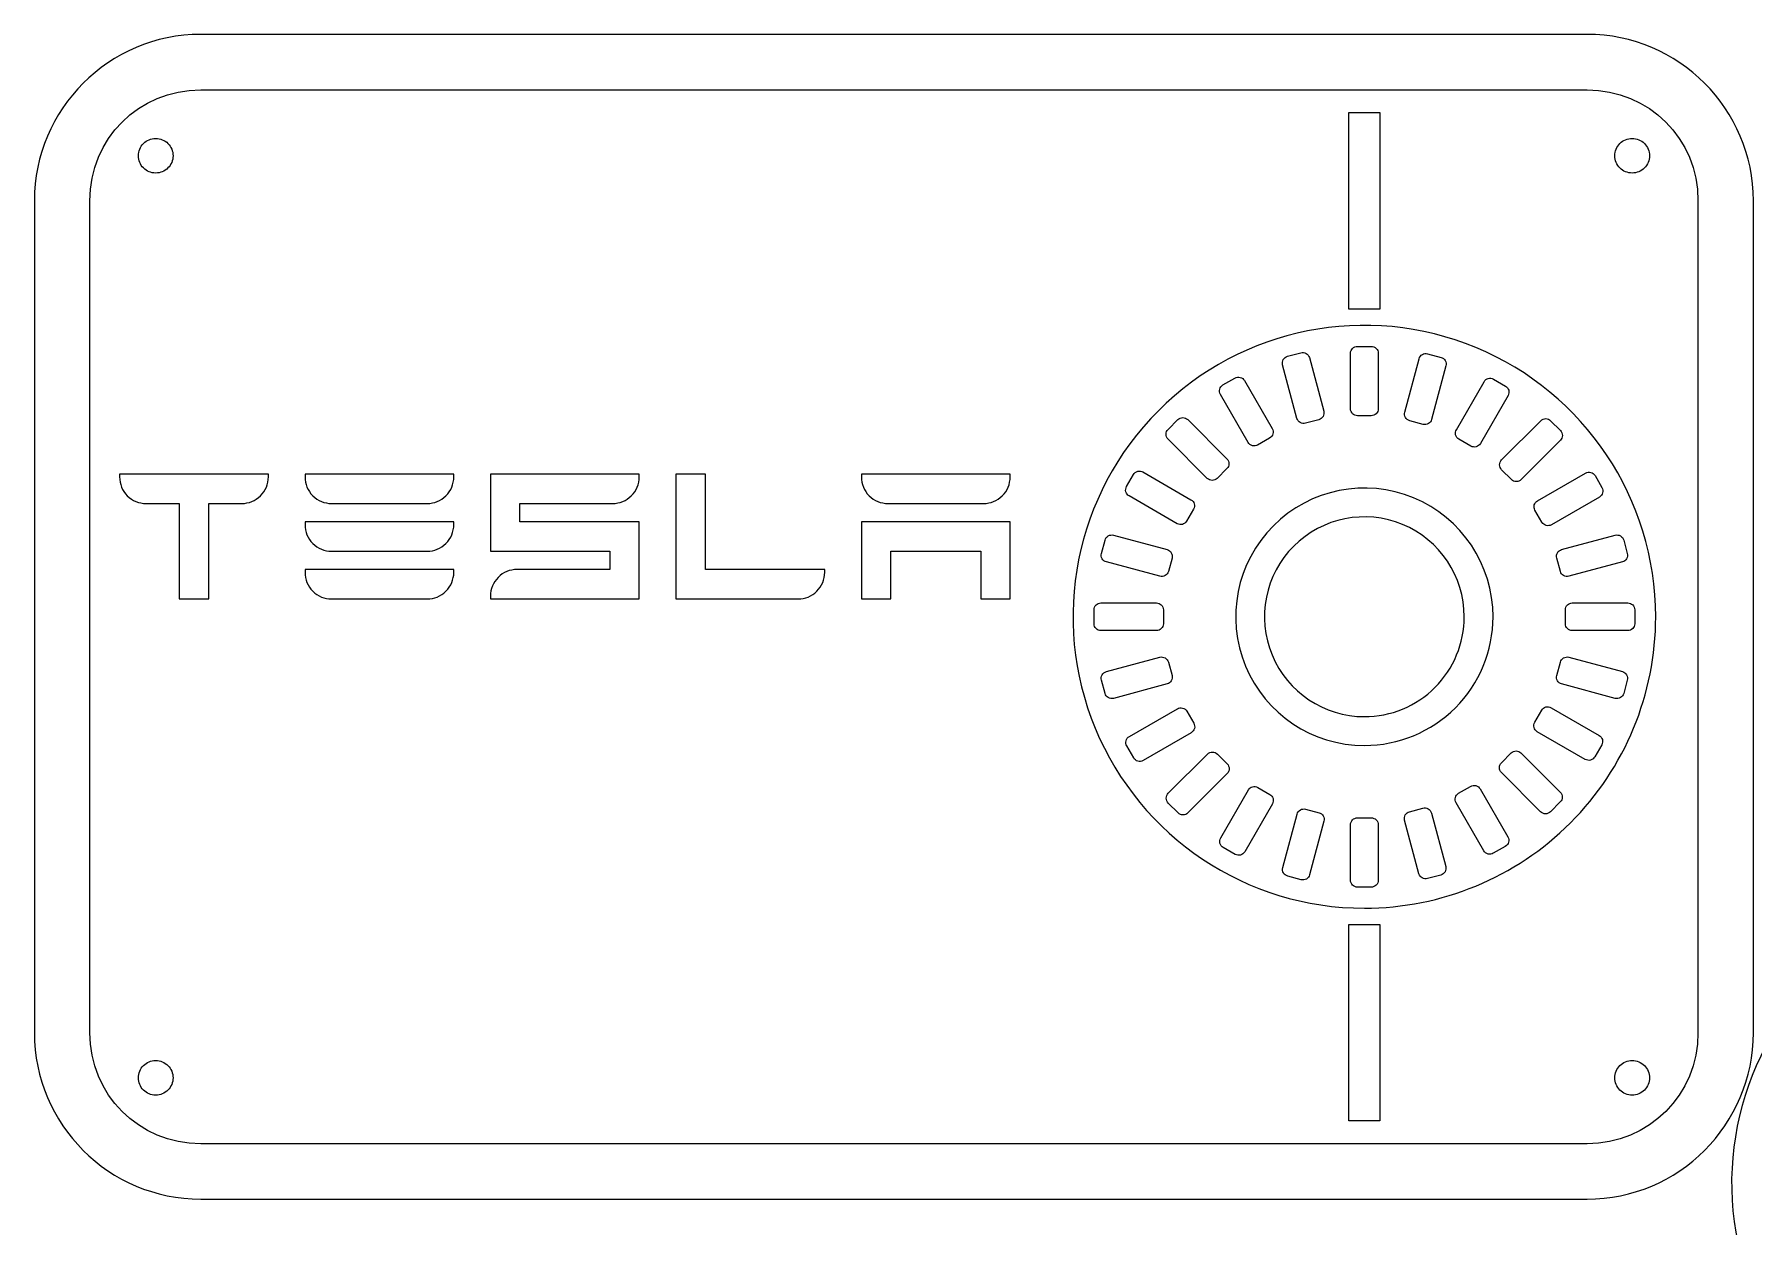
# Model space of a CAD drawing. Extents: x -459 to 930, y -131 to 300.
# Drawn here: x -458.9 to -210.8, y 121 to 293 of the extents above; entities that cross this region are included whole.
import ezdxf

# ---------------------------------------------------------------- set-up
doc = ezdxf.new("R2010")
doc.units = 0
doc.layers.add('Ebene_1', color=7, linetype='CONTINUOUS')

msp = doc.modelspace()

# ---------------------------------------------------------------- linework, layer by layer
at = {"layer": 'Ebene_1', "color": 7}
for points in [[(-234.874, 293), (-434.874, 293)], [(-434.874, 285), (-234.874, 285)], [(-458.874, 269), (-458.874, 149)], [(-450.874, 149), (-450.874, 269)], [(-218.874, 269), (-218.874, 149)], [(-210.874, 149), (-210.874, 269)], [(-278.092539, 246.568159), (-276.160688, 247.085797)], [(-274.935942, 246.378689), (-272.865391, 238.651283)], [(-268.999593, 239.000002), (-268.999593, 247)], [(-267.999593, 248.000001), (-265.999594, 248.000001)], [(-264.999593, 247), (-264.999593, 239.000002)], [(-261.166868, 238.495391), (-259.096317, 246.222797)], [(-257.871571, 246.929905), (-255.93972, 246.412267)], [(-287.398743, 242.430951), (-285.666694, 243.430951)], [(-276.729095, 237.616007), (-278.799646, 245.343413)], [(-255.232613, 245.187521), (-257.303164, 237.460115)], [(-248.365643, 243.275038), (-246.633594, 242.275038)], [(-283.764769, 234.136727), (-287.764768, 241.064925)], [(-284.300668, 243.064925), (-280.300669, 236.136727)], [(-253.731668, 235.980814), (-249.731669, 242.909012)], [(-246.267569, 240.909012), (-250.267568, 233.980814)], [(-295.316929, 236.025869), (-293.902716, 237.440083)], [(-292.488501, 237.440083), (-286.831646, 231.783227)], [(-273.572498, 237.426537), (-275.504349, 236.908899)], [(-265.999594, 238.000001), (-267.999593, 238.000001)], [(-258.52791, 236.753007), (-260.459761, 237.270645)], [(-247.200795, 231.627381), (-241.54394, 237.284237)], [(-240.129725, 237.284237), (-238.715512, 235.870023)], [(-289.660074, 228.954799), (-295.316929, 234.611655)], [(-280.666694, 234.770701), (-282.398743, 233.770701)], [(-251.633594, 233.614788), (-253.365643, 234.614788)], [(-238.715512, 234.455809), (-244.372367, 228.798953)], [(-446.583087, 229.587673), (-446.583087, 229.185919)], [(-425.120561, 229.185919), (-425.120561, 229.587673), (-446.583087, 229.587673)], [(-419.828778, 229.587673), (-419.828778, 229.185919)], [(-398.366251, 229.185844), (-398.366251, 229.587598), (-419.828778, 229.587673)], [(-393.072901, 229.587673), (-393.072901, 218.454693), (-375.857116, 218.454693), (-375.857116, 215.815044), (-389.227995, 215.815044)], [(-371.610455, 229.185919), (-371.610455, 229.587673), (-393.072901, 229.587673)], [(-366.3186, 229.587673), (-366.3186, 211.568379), (-365.916846, 211.568379), (-348.70106, 211.568379)], [(-344.856146, 215.41329), (-344.856146, 215.815044), (-362.071932, 215.815044), (-362.071932, 229.587673), (-366.3186, 229.587673)], [(-339.562724, 229.587673), (-339.562724, 229.185919)], [(-318.100149, 229.185844), (-318.100149, 229.587598), (-339.562724, 229.587673)], [(-301.307743, 227.789952), (-300.307744, 229.522)], [(-298.941718, 229.888026), (-292.013519, 225.888026)], [(-286.831646, 230.369013), (-288.245859, 228.954799)], [(-245.786582, 228.798953), (-247.200795, 230.213167)], [(-242.018668, 225.732076), (-235.090469, 229.732076)], [(-233.724443, 229.36605), (-232.724444, 227.634002)], [(-445.473555, 226.458387), (-445.471948, 226.45678), (-445.470341, 226.455173)], [(-418.719246, 226.458387), (-418.717638, 226.45678), (-418.716031, 226.455173)], [(-338.454758, 226.458387), (-338.451544, 226.45678), (-338.449937, 226.455173)], [(-294.013519, 222.423926), (-300.941718, 226.423926)], [(-233.090469, 226.267976), (-240.018668, 222.267976)], [(-442.7381, 225.340933), (-437.975114, 225.340933), (-437.975114, 211.568379), (-437.57336, 211.568379), (-433.728454, 211.568379), (-433.728454, 225.341008), (-428.965467, 225.341008)], [(-415.983791, 225.340933), (-402.211166, 225.340933)], [(-393.072901, 211.970133), (-393.072901, 211.568379), (-392.671147, 211.568379), (-371.610455, 211.568379), (-371.610455, 222.701359), (-388.826241, 222.701359), (-388.826241, 225.341008), (-375.455362, 225.341008)], [(-335.717697, 225.340933), (-321.945063, 225.340933)], [(-291.647494, 224.522), (-292.647493, 222.789952)], [(-241.384694, 222.634002), (-242.384693, 224.36605)], [(-419.828778, 222.701359), (-419.828778, 222.299605)], [(-398.366251, 222.299573), (-398.366251, 222.701327), (-419.828778, 222.701359)], [(-303.186762, 220.767168), (-295.459355, 218.696616)], [(-238.539188, 218.696402), (-230.811781, 220.766954)], [(-418.719246, 219.572072), (-418.717638, 219.570465), (-418.716031, 219.567332)], [(-415.983791, 218.454661), (-402.211166, 218.454661)], [(-304.929145, 218.12821), (-304.411508, 220.06006)], [(-229.587035, 220.059846), (-229.069398, 218.127996)], [(-419.828778, 215.815044), (-419.828778, 215.41329)], [(-398.366251, 215.413257), (-398.366251, 215.815011), (-419.828778, 215.815044)], [(-296.494631, 214.832912), (-304.222038, 216.903464)], [(-294.752248, 217.47187), (-295.269885, 215.54002)], [(-238.728658, 215.539806), (-239.246295, 217.471656)], [(-229.776505, 216.90325), (-237.503912, 214.832698)], [(-418.719246, 212.685757), (-418.717638, 212.68415), (-418.716031, 212.681017)], [(-415.983791, 211.568346), (-402.211166, 211.568346)], [(-304.999593, 211.000001), (-296.999594, 211.000001)], [(-236.999593, 211.000001), (-228.999594, 211.000001)], [(-305.999593, 208.000002), (-305.999593, 210)], [(-295.999593, 210), (-295.999593, 208.000002)], [(-237.999593, 208.000002), (-237.999593, 210)], [(-227.999593, 210), (-227.999593, 208.000002)], [(-296.999594, 207.000001), (-304.999593, 207.000001)], [(-228.999594, 207.000001), (-236.999593, 207.000001)], [(-304.222156, 201.09671), (-296.494749, 203.167262)], [(-295.270003, 202.460154), (-294.752366, 200.528304)], [(-239.246177, 200.528518), (-238.72854, 202.460368)], [(-237.503794, 203.167476), (-229.776387, 201.096924)], [(-304.411626, 197.940114), (-304.929263, 199.871964)], [(-295.459473, 199.303558), (-303.18688, 197.233006)], [(-230.811663, 197.23322), (-238.53907, 199.303772)], [(-229.06928, 199.872178), (-229.586917, 197.940328)], [(-300.908368, 191.732076), (-293.980169, 195.732076)], [(-292.614143, 195.36605), (-291.614144, 193.634002)], [(-242.418043, 193.789952), (-241.418044, 195.522)], [(-240.052018, 195.888026), (-233.123819, 191.888026)], [(-291.980169, 192.267976), (-298.908368, 188.267976)], [(-235.123819, 188.423926), (-242.052018, 192.423926)], [(-300.274394, 188.634002), (-301.274393, 190.36605)], [(-295.284071, 183.544105), (-289.627216, 189.200961)], [(-288.213001, 189.200961), (-286.798788, 187.786747)], [(-247.233653, 187.942593), (-245.81944, 189.356807)], [(-244.405225, 189.356807), (-238.74837, 183.699951)], [(-232.757794, 190.522), (-233.757793, 188.789952)], [(-286.798788, 186.372533), (-292.455643, 180.715677)], [(-241.576798, 180.871523), (-247.233653, 186.528379)], [(-287.731668, 177.091114), (-283.731669, 184.019312)], [(-282.365643, 184.385338), (-280.633594, 183.385338)], [(-253.398743, 183.541251), (-251.666694, 184.541251)], [(-250.300668, 184.175225), (-246.300669, 177.247027)], [(-293.869858, 180.715677), (-295.284071, 182.129891)], [(-280.267569, 182.019312), (-284.267568, 175.091114)], [(-275.471263, 181.246937), (-273.539412, 180.729299)], [(-260.492847, 180.885191), (-258.560996, 181.402829)], [(-249.764769, 175.247027), (-253.764768, 182.175225)], [(-238.74837, 182.285737), (-240.162583, 180.871523)], [(-278.76656, 172.812423), (-276.696009, 180.539829)], [(-272.832305, 179.504553), (-274.902856, 171.777147)], [(-268.999593, 171.000002), (-268.999593, 179)], [(-267.999593, 180.000001), (-265.999594, 180.000001)], [(-264.999593, 179), (-264.999593, 171.000002)], [(-259.129403, 171.933039), (-261.199954, 179.660445)], [(-257.33625, 180.695721), (-255.265699, 172.968315)], [(-285.633594, 174.725088), (-287.365643, 175.725088)], [(-246.666694, 175.881001), (-248.398743, 174.881001)], [(-276.127602, 171.070039), (-278.059453, 171.587677)], [(-255.972806, 171.743569), (-257.904657, 171.225931)], [(-265.999594, 170.000001), (-267.999593, 170.000001)], [(-234.874, 133), (-434.874, 133)], [(-434.874, 125), (-234.874, 125)]]:
    msp.add_lwpolyline(points, dxfattribs=at)
for points in [[(-264.780343, 281.722557), (-264.780343, 253.38517), (-269.218858, 253.38517), (-269.218858, 281.722557)], [(-218.874, 269)], [(-278.092539, 246.568159)], [(-267.999593, 248.000001)], [(-257.871571, 246.929905)], [(-248.365643, 243.275038)], [(-287.398743, 242.430951)], [(-295.316929, 236.025869)], [(-240.129725, 237.284237)], [(-233.724443, 229.36605)], [(-301.307743, 227.789952)], [(-339.562724, 222.701359), (-339.562724, 211.568379), (-339.16097, 211.568379), (-335.316063, 211.568379), (-335.316063, 218.454693), (-322.346938, 218.454693), (-322.346938, 211.568379), (-318.10027, 211.568379), (-318.10027, 222.701359)], [(-229.587035, 220.059846)], [(-294.752248, 217.47187)], [(-295.999593, 210)], [(-252.591815, 209.000008)], [(-248.433672, 209)], [(-227.999593, 210)], [(-224.966463, 209)], [(-295.270003, 202.460154)], [(-229.06928, 199.872178)], [(-292.614143, 195.36605)], [(-242.418043, 193.789952)], [(-288.213001, 189.200961)], [(-247.233653, 187.942593)], [(-282.365643, 184.385338)], [(-275.471263, 181.246937)], [(-253.398743, 183.541251)], [(-267.999593, 180.000001)], [(-260.492847, 180.885191)], [(-264.780343, 164.61487), (-264.780343, 136.27748), (-269.218858, 136.27748), (-269.218858, 164.61487)]]:
    msp.add_lwpolyline(points, close=True, dxfattribs=at)
for points in [[(-434.874, 293), (-448.10081, 293), (-458.874, 282.22681), (-458.874, 269)], [(-210.874, 269), (-210.874, 282.22681), (-221.647189, 293), (-234.874, 293)], [(-450.874, 269), (-450.874, 277.93319), (-443.8072, 285), (-434.874, 285)], [(-234.874, 285), (-225.940811, 285), (-218.874, 277.93319), (-218.874, 269)], [(-443.141767, 277.267771), (-442.672926, 277.736612), (-442.037041, 278.000004), (-441.374, 278.000004)], [(-441.374, 278.000004), (-440.710959, 278.000004), (-440.075074, 277.736612), (-439.606233, 277.267771)], [(-230.141767, 277.267771), (-229.672926, 277.736612), (-229.037041, 278.000004), (-228.374, 278.000004)], [(-228.374, 278.000004), (-227.710959, 278.000004), (-227.075074, 277.736612), (-226.606233, 277.267771)], [(-443.874, 275.500004), (-443.874, 276.163045), (-443.610608, 276.79893), (-443.141767, 277.267771)], [(-443.141767, 273.732237), (-443.610608, 274.201078), (-443.874, 274.836963), (-443.874, 275.500004)], [(-439.606233, 277.267771), (-439.137392, 276.79893), (-438.874, 276.163045), (-438.874, 275.500004)], [(-438.874, 275.500004), (-438.874, 274.836963), (-439.137392, 274.201078), (-439.606233, 273.732237)], [(-230.874, 275.500004), (-230.874, 276.163045), (-230.610608, 276.79893), (-230.141767, 277.267771)], [(-230.141767, 273.732237), (-230.610608, 274.201078), (-230.874, 274.836963), (-230.874, 275.500004)], [(-226.606233, 277.267771), (-226.137392, 276.79893), (-225.874, 276.163045), (-225.874, 275.500004)], [(-225.874, 275.500004), (-225.874, 274.836963), (-226.137392, 274.201078), (-226.606233, 273.732237)], [(-441.374, 273.000004), (-442.037041, 273.000004), (-442.672926, 273.263396), (-443.141767, 273.732237)], [(-439.606233, 273.732237), (-440.075074, 273.263396), (-440.710959, 273.000004), (-441.374, 273.000004)], [(-228.374, 273.000004), (-229.037041, 273.000004), (-229.672926, 273.263396), (-230.141767, 273.732237)], [(-226.606233, 273.732237), (-227.075074, 273.263396), (-227.710959, 273.000004), (-228.374, 273.000004)], [(-250.914211, 247.833549), (-266.620916, 254.339479), (-284.700115, 250.743303), (-296.721506, 238.721912)], [(-278.799646, 245.343413), (-278.868289, 245.599593), (-278.832354, 245.872549), (-278.699746, 246.102233)], [(-278.699746, 246.102233), (-278.567137, 246.331917), (-278.348718, 246.499516), (-278.092539, 246.568159)], [(-276.160688, 247.085797), (-275.904508, 247.15444), (-275.631553, 247.118505), (-275.401868, 246.985896)], [(-275.401868, 246.985896), (-275.172184, 246.853288), (-275.004585, 246.634869), (-274.935942, 246.378689)], [(-268.999593, 247), (-268.999593, 247.265217), (-268.894236, 247.519571), (-268.7067, 247.707108)], [(-268.7067, 247.707108), (-268.519164, 247.894644), (-268.264809, 248.000001), (-267.999593, 248.000001)], [(-265.999594, 248.000001), (-265.734377, 248.000001), (-265.480023, 247.894644), (-265.292487, 247.707108)], [(-265.292487, 247.707108), (-265.10495, 247.519571), (-264.999593, 247.265217), (-264.999593, 247)], [(-259.096317, 246.222797), (-259.027673, 246.478977), (-258.860075, 246.697396), (-258.63039, 246.830004)], [(-258.63039, 246.830004), (-258.400706, 246.962613), (-258.12775, 246.998548), (-257.871571, 246.929905)], [(-255.93972, 246.412267), (-255.68354, 246.343624), (-255.465121, 246.176025), (-255.332513, 245.946341)], [(-255.332513, 245.946341), (-255.199905, 245.716657), (-255.163969, 245.443701), (-255.232613, 245.187521)], [(-224.966463, 209), (-224.966463, 226.000815), (-235.207507, 241.327619), (-250.914211, 247.833549)], [(-285.666694, 243.430951), (-285.43701, 243.563559), (-285.164054, 243.599494), (-284.907875, 243.530851)], [(-284.907875, 243.530851), (-284.651695, 243.462208), (-284.433276, 243.29461), (-284.300668, 243.064925)], [(-249.731669, 242.909012), (-249.59906, 243.138697), (-249.380642, 243.306295), (-249.124462, 243.374938)], [(-249.124462, 243.374938), (-248.868283, 243.443581), (-248.595327, 243.407646), (-248.365643, 243.275038)], [(-287.764768, 241.064925), (-287.897376, 241.29461), (-287.933312, 241.567565), (-287.864669, 241.823745)], [(-287.864669, 241.823745), (-287.796026, 242.079924), (-287.628427, 242.298343), (-287.398743, 242.430951)], [(-246.633594, 242.275038), (-246.40391, 242.14243), (-246.236311, 241.924011), (-246.167668, 241.667832)], [(-246.167668, 241.667832), (-246.099025, 241.411652), (-246.13496, 241.138697), (-246.267569, 240.909012)], [(-296.721506, 238.721912), (-308.742897, 226.700521), (-312.339073, 208.621322), (-305.833143, 192.914617)], [(-272.865391, 238.651283), (-272.796747, 238.395103), (-272.832683, 238.122147), (-272.965291, 237.892463)], [(-268.7067, 238.292894), (-268.894236, 238.480431), (-268.999593, 238.734785), (-268.999593, 239.000002)], [(-267.999593, 238.000001), (-268.264809, 238.000001), (-268.519164, 238.105358), (-268.7067, 238.292894)], [(-265.292487, 238.292894), (-265.480023, 238.105358), (-265.734377, 238.000001), (-265.999594, 238.000001)], [(-264.999593, 239.000002), (-264.999593, 238.734785), (-265.10495, 238.480431), (-265.292487, 238.292894)], [(-261.066968, 237.736571), (-261.199576, 237.966255), (-261.235511, 238.239211), (-261.166868, 238.495391)], [(-295.609822, 235.318762), (-295.609822, 235.583979), (-295.504466, 235.838333), (-295.316929, 236.025869)], [(-293.902716, 237.440083), (-293.715179, 237.627619), (-293.460825, 237.732976), (-293.195608, 237.732976)], [(-293.195608, 237.732976), (-292.930392, 237.732976), (-292.676038, 237.627619), (-292.488501, 237.440083)], [(-280.300669, 236.136727), (-280.16806, 235.907042), (-280.132125, 235.634087), (-280.200768, 235.377907)], [(-276.263168, 237.0088), (-276.492853, 237.141408), (-276.660451, 237.359827), (-276.729095, 237.616007)], [(-275.504349, 236.908899), (-275.760528, 236.840256), (-276.033484, 236.876191), (-276.263168, 237.0088)], [(-272.965291, 237.892463), (-273.097899, 237.662779), (-273.316318, 237.49518), (-273.572498, 237.426537)], [(-260.459761, 237.270645), (-260.71594, 237.339288), (-260.934359, 237.506887), (-261.066968, 237.736571)], [(-257.76909, 236.852908), (-257.998775, 236.720299), (-258.27173, 236.684364), (-258.52791, 236.753007)], [(-257.303164, 237.460115), (-257.371807, 237.203935), (-257.539406, 236.985516), (-257.76909, 236.852908)], [(-253.831569, 235.221994), (-253.900212, 235.478174), (-253.864276, 235.751129), (-253.731668, 235.980814)], [(-241.54394, 237.284237), (-241.356403, 237.471773), (-241.102049, 237.57713), (-240.836832, 237.57713)], [(-240.836832, 237.57713), (-240.571616, 237.57713), (-240.317262, 237.471773), (-240.129725, 237.284237)], [(-238.715512, 235.870023), (-238.527975, 235.682487), (-238.422618, 235.428133), (-238.422618, 235.162916)], [(-295.316929, 234.611655), (-295.504466, 234.799191), (-295.609822, 235.053545), (-295.609822, 235.318762)], [(-283.157562, 233.670801), (-283.413742, 233.739444), (-283.63216, 233.907042), (-283.764769, 234.136727)], [(-282.398743, 233.770701), (-282.628427, 233.638093), (-282.901383, 233.602158), (-283.157562, 233.670801)], [(-280.200768, 235.377907), (-280.269411, 235.121728), (-280.43701, 234.903309), (-280.666694, 234.770701)], [(-253.365643, 234.614788), (-253.595327, 234.747396), (-253.762926, 234.965815), (-253.831569, 235.221994)], [(-250.874775, 233.514888), (-251.130954, 233.446245), (-251.40391, 233.48218), (-251.633594, 233.614788)], [(-250.267568, 233.980814), (-250.400176, 233.751129), (-250.618595, 233.583531), (-250.874775, 233.514888)], [(-238.422618, 235.162916), (-238.422618, 234.897699), (-238.527975, 234.643345), (-238.715512, 234.455809)], [(-286.831646, 231.783227), (-286.644109, 231.595691), (-286.538752, 231.341337), (-286.538752, 231.07612)], [(-286.538752, 231.07612), (-286.538752, 230.810903), (-286.644109, 230.556549), (-286.831646, 230.369013)], [(-247.493688, 230.920274), (-247.493688, 231.185491), (-247.388332, 231.439845), (-247.200795, 231.627381)], [(-247.200795, 230.213167), (-247.388332, 230.400703), (-247.493688, 230.655057), (-247.493688, 230.920274)], [(-446.583087, 229.185919), (-446.583087, 228.141962), (-446.202216, 227.206741), (-445.473555, 226.458387)], [(-426.264611, 226.45054), (-425.513155, 227.182223), (-425.120561, 228.12328), (-425.120561, 229.185919)], [(-419.828778, 229.185919), (-419.828778, 228.141962), (-419.447907, 227.206741), (-418.719246, 226.458387)], [(-399.508743, 226.450464), (-398.757278, 227.182147), (-398.366251, 228.123205), (-398.366251, 229.185844)], [(-372.754506, 226.45054), (-372.003049, 227.182224), (-371.610455, 228.123281), (-371.610455, 229.185919)], [(-339.562724, 229.185919), (-339.562724, 228.141962), (-339.18342, 227.206741), (-338.454758, 226.458387)], [(-319.244208, 226.450464), (-318.492751, 227.182148), (-318.100149, 228.123205), (-318.100149, 229.185844)], [(-300.307744, 229.522), (-300.175135, 229.751685), (-299.956717, 229.919283), (-299.700537, 229.987926)], [(-299.700537, 229.987926), (-299.444358, 230.056569), (-299.171402, 230.020634), (-298.941718, 229.888026)], [(-288.952966, 228.661906), (-289.218183, 228.661906), (-289.472537, 228.767263), (-289.660074, 228.954799)], [(-288.245859, 228.954799), (-288.433396, 228.767263), (-288.68775, 228.661906), (-288.952966, 228.661906)], [(-259.894723, 226.152675), (-266.832333, 229.026327), (-274.817867, 227.437906), (-280.127683, 222.128089)], [(-245.079474, 228.50606), (-245.344691, 228.50606), (-245.599045, 228.611417), (-245.786582, 228.798953)], [(-244.372367, 228.798953), (-244.559904, 228.611417), (-244.814258, 228.50606), (-245.079474, 228.50606)], [(-235.090469, 229.732076), (-234.860785, 229.864684), (-234.587829, 229.900619), (-234.33165, 229.831976)], [(-234.33165, 229.831976), (-234.07547, 229.763333), (-233.857051, 229.595735), (-233.724443, 229.36605)], [(-445.470341, 226.455173), (-444.737702, 225.722537), (-443.798257, 225.340933), (-442.7381, 225.340933)], [(-428.965467, 225.341008), (-427.937644, 225.341008), (-427.011705, 225.723108), (-426.264611, 226.45054)], [(-418.716031, 226.455173), (-417.983401, 225.722537), (-417.043955, 225.340933), (-415.983791, 225.340933)], [(-402.211166, 225.340933), (-401.183342, 225.340933), (-400.255829, 225.723032), (-399.508743, 226.450464)], [(-375.455362, 225.341008), (-374.427538, 225.341008), (-373.5016, 225.723108), (-372.754506, 226.45054)], [(-338.449937, 226.455173), (-337.717299, 225.722538), (-336.777853, 225.340933), (-335.717697, 225.340933)], [(-321.945063, 225.340933), (-320.91724, 225.340933), (-319.991302, 225.723032), (-319.244208, 226.450464)], [(-301.407644, 227.031132), (-301.476287, 227.287312), (-301.440351, 227.560267), (-301.307743, 227.789952)], [(-300.941718, 226.423926), (-301.171402, 226.556534), (-301.339001, 226.774953), (-301.407644, 227.031132)], [(-292.013519, 225.888026), (-291.783835, 225.755418), (-291.616236, 225.536999), (-291.547593, 225.28082)], [(-248.433672, 209), (-248.433672, 216.509214), (-252.957114, 223.279023), (-259.894723, 226.152675)], [(-242.484594, 225.12487), (-242.415951, 225.381049), (-242.248352, 225.599468), (-242.018668, 225.732076)], [(-232.624543, 226.875182), (-232.693186, 226.619003), (-232.860785, 226.400584), (-233.090469, 226.267976)], [(-232.724444, 227.634002), (-232.591835, 227.404317), (-232.5559, 227.131362), (-232.624543, 226.875182)], [(-291.547593, 225.28082), (-291.47895, 225.02464), (-291.514885, 224.751685), (-291.647494, 224.522)], [(-261.486226, 222.311435), (-266.870196, 224.541549), (-273.067413, 223.308845), (-277.188125, 219.188133)], [(-242.384693, 224.36605), (-242.517301, 224.595735), (-242.553237, 224.86869), (-242.484594, 225.12487)], [(-419.828778, 222.299605), (-419.828778, 221.255647), (-419.447907, 220.320427), (-418.719246, 219.572072)], [(-399.508743, 219.564193), (-398.757278, 220.295876), (-398.366251, 221.236934), (-398.366251, 222.299573)], [(-303.945581, 220.667267), (-303.715897, 220.799876), (-303.442941, 220.835811), (-303.186762, 220.767168)], [(-293.2547, 222.324026), (-293.510879, 222.255383), (-293.783835, 222.291318), (-294.013519, 222.423926)], [(-292.647493, 222.789952), (-292.780101, 222.560267), (-292.99852, 222.392669), (-293.2547, 222.324026)], [(-280.127683, 222.128089), (-285.4375, 216.818273), (-287.025921, 208.832739), (-284.152269, 201.895129)], [(-252.591815, 209.000008), (-252.591815, 214.827575), (-256.102257, 220.081322), (-261.486226, 222.311435)], [(-240.777487, 222.168076), (-241.033667, 222.236719), (-241.252085, 222.404317), (-241.384694, 222.634002)], [(-240.018668, 222.267976), (-240.248352, 222.135368), (-240.521308, 222.099433), (-240.777487, 222.168076)], [(-230.811781, 220.766954), (-230.555601, 220.835597), (-230.282646, 220.799662), (-230.052961, 220.667053)], [(-418.716031, 219.567332), (-417.983401, 218.834697), (-417.043955, 218.454661), (-415.983791, 218.454661)], [(-402.211166, 218.454661), (-401.183342, 218.454661), (-400.255829, 218.83676), (-399.508743, 219.564193)], [(-304.411508, 220.06006), (-304.342864, 220.31624), (-304.175266, 220.534659), (-303.945581, 220.667267)], [(-295.459355, 218.696616), (-295.203175, 218.627973), (-294.984756, 218.460374), (-294.852148, 218.23069)], [(-277.188125, 219.188133), (-281.308837, 215.067421), (-282.541541, 208.870204), (-280.311427, 203.486234)], [(-239.146395, 218.230476), (-239.013786, 218.46016), (-238.795367, 218.627759), (-238.539188, 218.696402)], [(-230.052961, 220.667053), (-229.823277, 220.534445), (-229.655678, 220.316026), (-229.587035, 220.059846)], [(-389.227995, 215.815044), (-390.274476, 215.815044), (-391.212732, 215.423199), (-391.960236, 214.675695)], [(-304.829245, 217.36939), (-304.961853, 217.599074), (-304.997788, 217.87203), (-304.929145, 218.12821)], [(-304.222038, 216.903464), (-304.478217, 216.972107), (-304.696636, 217.139706), (-304.829245, 217.36939)], [(-294.852148, 218.23069), (-294.71954, 218.001006), (-294.683604, 217.72805), (-294.752248, 217.47187)], [(-239.246295, 217.471656), (-239.314938, 217.727836), (-239.279003, 218.000792), (-239.146395, 218.230476)], [(-229.169298, 217.369176), (-229.301906, 217.139492), (-229.520325, 216.971893), (-229.776505, 216.90325)], [(-229.069398, 218.127996), (-229.000754, 217.871816), (-229.03669, 217.59886), (-229.169298, 217.369176)], [(-419.828778, 215.41329), (-419.828778, 214.369333), (-419.447907, 213.434112), (-418.719246, 212.685757)], [(-399.508743, 212.677877), (-398.757278, 213.409561), (-398.366251, 214.350618), (-398.366251, 215.413257)], [(-391.960236, 214.675695), (-392.691589, 213.944339), (-393.072901, 213.01409), (-393.072901, 211.970133)], [(-345.998638, 212.67791), (-345.247181, 213.409594), (-344.856146, 214.350652), (-344.856146, 215.41329)], [(-295.735811, 214.932813), (-295.965496, 214.800204), (-296.238451, 214.764269), (-296.494631, 214.832912)], [(-295.269885, 215.54002), (-295.338528, 215.28384), (-295.506127, 215.065421), (-295.735811, 214.932813)], [(-238.262731, 214.932599), (-238.492416, 215.065207), (-238.660014, 215.283626), (-238.728658, 215.539806)], [(-237.503912, 214.832698), (-237.760091, 214.764055), (-238.033047, 214.79999), (-238.262731, 214.932599)], [(-418.716031, 212.681017), (-417.983401, 211.948381), (-417.043955, 211.568346), (-415.983791, 211.568346)], [(-402.211166, 211.568346), (-401.183342, 211.568346), (-400.255829, 211.950445), (-399.508743, 212.677877)], [(-348.70106, 211.568379), (-347.673237, 211.568379), (-346.745723, 211.950478), (-345.998638, 212.67791)], [(-305.7067, 210.707108), (-305.519164, 210.894644), (-305.264809, 211.000001), (-304.999593, 211.000001)], [(-296.999594, 211.000001), (-296.734377, 211.000001), (-296.480023, 210.894644), (-296.292487, 210.707108)], [(-237.7067, 210.707108), (-237.519164, 210.894644), (-237.264809, 211.000001), (-236.999593, 211.000001)], [(-228.999594, 211.000001), (-228.734377, 211.000001), (-228.480023, 210.894644), (-228.292487, 210.707108)], [(-305.999593, 210), (-305.999593, 210.265217), (-305.894236, 210.519571), (-305.7067, 210.707108)], [(-296.292487, 210.707108), (-296.10495, 210.519571), (-295.999593, 210.265217), (-295.999593, 210)], [(-256.811875, 198.811883), (-254.109816, 201.513942), (-252.591815, 205.17872), (-252.591815, 209.000008)], [(-253.871505, 195.871911), (-250.389719, 199.353696), (-248.433672, 204.076011), (-248.433672, 209)], [(-237.999593, 210), (-237.999593, 210.265217), (-237.894236, 210.519571), (-237.7067, 210.707108)], [(-237.277682, 179.278088), (-229.394941, 187.160829), (-224.966463, 197.852121), (-224.966463, 209)], [(-228.292487, 210.707108), (-228.10495, 210.519571), (-227.999593, 210.265217), (-227.999593, 210)], [(-305.7067, 207.292894), (-305.894236, 207.480431), (-305.999593, 207.734785), (-305.999593, 208.000002)], [(-304.999593, 207.000001), (-305.264809, 207.000001), (-305.519164, 207.105358), (-305.7067, 207.292894)], [(-296.292487, 207.292894), (-296.480023, 207.105358), (-296.734377, 207.000001), (-296.999594, 207.000001)], [(-295.999593, 208.000002), (-295.999593, 207.734785), (-296.10495, 207.480431), (-296.292487, 207.292894)], [(-237.7067, 207.292894), (-237.894236, 207.480431), (-237.999593, 207.734785), (-237.999593, 208.000002)], [(-236.999593, 207.000001), (-237.264809, 207.000001), (-237.519164, 207.105358), (-237.7067, 207.292894)], [(-228.292487, 207.292894), (-228.480023, 207.105358), (-228.734377, 207.000001), (-228.999594, 207.000001)], [(-227.999593, 208.000002), (-227.999593, 207.734785), (-228.10495, 207.480431), (-228.292487, 207.292894)], [(-280.311427, 203.486234), (-278.081314, 198.102265), (-272.827567, 194.591823), (-267, 194.591823)], [(-304.829363, 200.630784), (-304.696754, 200.860468), (-304.478335, 201.028067), (-304.222156, 201.09671)], [(-296.494749, 203.167262), (-296.238569, 203.235905), (-295.965614, 203.19997), (-295.735929, 203.067361)], [(-295.735929, 203.067361), (-295.506245, 202.934753), (-295.338646, 202.716334), (-295.270003, 202.460154)], [(-284.152269, 201.895129), (-281.278617, 194.95752), (-274.508808, 190.434078), (-266.999594, 190.434078)], [(-238.72854, 202.460368), (-238.659896, 202.716548), (-238.492298, 202.934967), (-238.262613, 203.067575)], [(-238.262613, 203.067575), (-238.032929, 203.200184), (-237.759973, 203.236119), (-237.503794, 203.167476)], [(-229.776387, 201.096924), (-229.520207, 201.028281), (-229.301788, 200.860682), (-229.16918, 200.630998)], [(-304.929263, 199.871964), (-304.997906, 200.128144), (-304.961971, 200.4011), (-304.829363, 200.630784)], [(-294.852266, 199.769484), (-294.984874, 199.5398), (-295.203293, 199.372201), (-295.459473, 199.303558)], [(-294.752366, 200.528304), (-294.683722, 200.272124), (-294.719658, 199.999168), (-294.852266, 199.769484)], [(-267, 194.591823), (-263.178712, 194.591823), (-259.513934, 196.109824), (-256.811875, 198.811883)], [(-239.146277, 199.769698), (-239.278885, 199.999382), (-239.31482, 200.272338), (-239.246177, 200.528518)], [(-238.53907, 199.303772), (-238.795249, 199.372415), (-239.013668, 199.540014), (-239.146277, 199.769698)], [(-229.16918, 200.630998), (-229.036572, 200.401314), (-229.000636, 200.128358), (-229.06928, 199.872178)], [(-303.945699, 197.332907), (-304.175384, 197.465515), (-304.342982, 197.683934), (-304.411626, 197.940114)], [(-303.18688, 197.233006), (-303.443059, 197.164363), (-303.716015, 197.200298), (-303.945699, 197.332907)], [(-241.418044, 195.522), (-241.285435, 195.751685), (-241.067017, 195.919283), (-240.810837, 195.987926)], [(-240.810837, 195.987926), (-240.554658, 196.056569), (-240.281702, 196.020634), (-240.052018, 195.888026)], [(-230.052843, 197.333121), (-230.282528, 197.200512), (-230.555483, 197.164577), (-230.811663, 197.23322)], [(-229.586917, 197.940328), (-229.65556, 197.684148), (-229.823159, 197.465729), (-230.052843, 197.333121)], [(-293.980169, 195.732076), (-293.750485, 195.864684), (-293.477529, 195.900619), (-293.22135, 195.831976)], [(-293.22135, 195.831976), (-292.96517, 195.763333), (-292.746751, 195.595735), (-292.614143, 195.36605)], [(-291.614144, 193.634002), (-291.481535, 193.404317), (-291.4456, 193.131362), (-291.514243, 192.875182)], [(-266.999594, 190.434078), (-262.075605, 190.434078), (-257.35329, 192.390125), (-253.871505, 195.871911)], [(-242.517944, 193.031132), (-242.586587, 193.287312), (-242.550651, 193.560267), (-242.418043, 193.789952)], [(-305.833143, 192.914617), (-299.327213, 177.207913), (-284.000409, 166.966869), (-266.999594, 166.966869)], [(-301.274393, 190.36605), (-301.407001, 190.595735), (-301.442937, 190.86869), (-301.374294, 191.12487)], [(-301.374294, 191.12487), (-301.305651, 191.381049), (-301.138052, 191.599468), (-300.908368, 191.732076)], [(-291.514243, 192.875182), (-291.582886, 192.619003), (-291.750485, 192.400584), (-291.980169, 192.267976)], [(-242.052018, 192.423926), (-242.281702, 192.556534), (-242.449301, 192.774953), (-242.517944, 193.031132)], [(-233.123819, 191.888026), (-232.894135, 191.755418), (-232.726536, 191.536999), (-232.657893, 191.28082)], [(-232.657893, 191.28082), (-232.58925, 191.02464), (-232.625185, 190.751685), (-232.757794, 190.522)], [(-299.667187, 188.168076), (-299.923367, 188.236719), (-300.141785, 188.404317), (-300.274394, 188.634002)], [(-289.627216, 189.200961), (-289.439679, 189.388497), (-289.185325, 189.493854), (-288.920108, 189.493854)], [(-288.920108, 189.493854), (-288.654892, 189.493854), (-288.400538, 189.388497), (-288.213001, 189.200961)], [(-245.81944, 189.356807), (-245.631903, 189.544343), (-245.377549, 189.6497), (-245.112332, 189.6497)], [(-245.112332, 189.6497), (-244.847116, 189.6497), (-244.592762, 189.544343), (-244.405225, 189.356807)], [(-233.757793, 188.789952), (-233.890401, 188.560267), (-234.10882, 188.392669), (-234.365, 188.324026)], [(-298.908368, 188.267976), (-299.138052, 188.135368), (-299.411008, 188.099433), (-299.667187, 188.168076)], [(-286.798788, 187.786747), (-286.611251, 187.599211), (-286.505894, 187.344857), (-286.505894, 187.07964)], [(-286.505894, 187.07964), (-286.505894, 186.814423), (-286.611251, 186.560069), (-286.798788, 186.372533)], [(-247.526546, 187.235486), (-247.526546, 187.500703), (-247.42119, 187.755057), (-247.233653, 187.942593)], [(-247.233653, 186.528379), (-247.42119, 186.715915), (-247.526546, 186.970269), (-247.526546, 187.235486)], [(-234.365, 188.324026), (-234.621179, 188.255383), (-234.894135, 188.291318), (-235.123819, 188.423926)], [(-295.576964, 182.836998), (-295.576964, 183.102215), (-295.471608, 183.356569), (-295.284071, 183.544105)], [(-283.731669, 184.019312), (-283.59906, 184.248997), (-283.380642, 184.416595), (-283.124462, 184.485238)], [(-283.124462, 184.485238), (-282.868283, 184.553881), (-282.595327, 184.517946), (-282.365643, 184.385338)], [(-251.666694, 184.541251), (-251.43701, 184.673859), (-251.164054, 184.709794), (-250.907875, 184.641151)], [(-250.907875, 184.641151), (-250.651695, 184.572508), (-250.433276, 184.40491), (-250.300668, 184.175225)], [(-238.74837, 183.699951), (-238.560833, 183.512415), (-238.455476, 183.258061), (-238.455476, 182.992844)], [(-295.284071, 182.129891), (-295.471608, 182.317427), (-295.576964, 182.571781), (-295.576964, 182.836998)], [(-280.633594, 183.385338), (-280.40391, 183.25273), (-280.236311, 183.034311), (-280.167668, 182.778132)], [(-280.167668, 182.778132), (-280.099025, 182.521952), (-280.13496, 182.248997), (-280.267569, 182.019312)], [(-276.696009, 180.539829), (-276.627365, 180.796009), (-276.459767, 181.014428), (-276.230082, 181.147036)], [(-276.230082, 181.147036), (-276.000398, 181.279645), (-275.727442, 181.31558), (-275.471263, 181.246937)], [(-258.560996, 181.402829), (-258.304816, 181.471472), (-258.031861, 181.435537), (-257.802176, 181.302928)], [(-257.802176, 181.302928), (-257.572492, 181.17032), (-257.404893, 180.951901), (-257.33625, 180.695721)], [(-253.764768, 182.175225), (-253.897376, 182.40491), (-253.933312, 182.677865), (-253.864669, 182.934045)], [(-253.864669, 182.934045), (-253.796026, 183.190224), (-253.628427, 183.408643), (-253.398743, 183.541251)], [(-238.455476, 182.992844), (-238.455476, 182.727627), (-238.560833, 182.473273), (-238.74837, 182.285737)], [(-293.16275, 180.422784), (-293.427967, 180.422784), (-293.682321, 180.528141), (-293.869858, 180.715677)], [(-292.455643, 180.715677), (-292.64318, 180.528141), (-292.897534, 180.422784), (-293.16275, 180.422784)], [(-273.539412, 180.729299), (-273.283232, 180.660656), (-273.064813, 180.493057), (-272.932205, 180.263373)], [(-272.932205, 180.263373), (-272.799597, 180.033689), (-272.763661, 179.760733), (-272.832305, 179.504553)], [(-268.999593, 179), (-268.999593, 179.265217), (-268.894236, 179.519571), (-268.7067, 179.707108)], [(-268.7067, 179.707108), (-268.519164, 179.894644), (-268.264809, 180.000001), (-267.999593, 180.000001)], [(-266.999594, 166.966869), (-255.851715, 166.966869), (-245.160423, 171.395347), (-237.277682, 179.278088)], [(-265.999594, 180.000001), (-265.734377, 180.000001), (-265.480023, 179.894644), (-265.292487, 179.707108)], [(-265.292487, 179.707108), (-265.10495, 179.519571), (-264.999593, 179.265217), (-264.999593, 179)], [(-261.199954, 179.660445), (-261.268597, 179.916625), (-261.232662, 180.189581), (-261.100054, 180.419265)], [(-261.100054, 180.419265), (-260.967445, 180.648949), (-260.749026, 180.816548), (-260.492847, 180.885191)], [(-240.86969, 180.57863), (-241.134907, 180.57863), (-241.389261, 180.683987), (-241.576798, 180.871523)], [(-240.162583, 180.871523), (-240.35012, 180.683987), (-240.604474, 180.57863), (-240.86969, 180.57863)], [(-287.831569, 176.332294), (-287.900212, 176.588474), (-287.864276, 176.861429), (-287.731668, 177.091114)], [(-287.365643, 175.725088), (-287.595327, 175.857696), (-287.762926, 176.076115), (-287.831569, 176.332294)], [(-246.200768, 176.488207), (-246.269411, 176.232028), (-246.43701, 176.013609), (-246.666694, 175.881001)], [(-246.300669, 177.247027), (-246.16806, 177.017342), (-246.132125, 176.744387), (-246.200768, 176.488207)], [(-284.874775, 174.625188), (-285.130954, 174.556545), (-285.40391, 174.59248), (-285.633594, 174.725088)], [(-284.267568, 175.091114), (-284.400176, 174.861429), (-284.618595, 174.693831), (-284.874775, 174.625188)], [(-249.157562, 174.781101), (-249.413742, 174.849744), (-249.63216, 175.017342), (-249.764769, 175.247027)], [(-248.398743, 174.881001), (-248.628427, 174.748393), (-248.901383, 174.712458), (-249.157562, 174.781101)], [(-278.66666, 172.053603), (-278.799268, 172.283287), (-278.835203, 172.556243), (-278.76656, 172.812423)], [(-278.059453, 171.587677), (-278.315632, 171.65632), (-278.534051, 171.823919), (-278.66666, 172.053603)], [(-275.368782, 171.16994), (-275.598467, 171.037331), (-275.871422, 171.001396), (-276.127602, 171.070039)], [(-274.902856, 171.777147), (-274.971499, 171.520967), (-275.139098, 171.302548), (-275.368782, 171.16994)], [(-258.663476, 171.325832), (-258.893161, 171.45844), (-259.060759, 171.676859), (-259.129403, 171.933039)], [(-257.904657, 171.225931), (-258.160836, 171.157288), (-258.433792, 171.193223), (-258.663476, 171.325832)], [(-255.365599, 172.209495), (-255.498207, 171.979811), (-255.716626, 171.812212), (-255.972806, 171.743569)], [(-255.265699, 172.968315), (-255.197055, 172.712135), (-255.232991, 172.439179), (-255.365599, 172.209495)], [(-268.7067, 170.292894), (-268.894236, 170.480431), (-268.999593, 170.734785), (-268.999593, 171.000002)], [(-267.999593, 170.000001), (-268.264809, 170.000001), (-268.519164, 170.105358), (-268.7067, 170.292894)], [(-265.292487, 170.292894), (-265.480023, 170.105358), (-265.734377, 170.000001), (-265.999594, 170.000001)], [(-264.999593, 171.000002), (-264.999593, 170.734785), (-265.10495, 170.480431), (-265.292487, 170.292894)], [(-201.704552, 157.033712), (-213.725943, 145.012321), (-217.322119, 126.933122), (-210.816189, 111.226417)], [(-458.874, 149), (-458.874, 135.77319), (-448.10081, 125), (-434.874, 125)], [(-434.874, 133), (-443.8072, 133), (-450.874, 140.06681), (-450.874, 149)], [(-234.874, 125), (-221.647189, 125), (-210.874, 135.77319), (-210.874, 149)], [(-218.874, 149), (-218.874, 140.06681), (-225.940811, 133), (-234.874, 133)], [(-443.874, 142.5), (-443.874, 143.163041), (-443.610608, 143.798926), (-443.141767, 144.267767)], [(-443.141767, 144.267767), (-442.672926, 144.736608), (-442.037041, 145), (-441.374, 145)], [(-441.374, 145), (-440.710959, 145), (-440.075074, 144.736608), (-439.606233, 144.267767)], [(-439.606233, 144.267767), (-439.137392, 143.798926), (-438.874, 143.163041), (-438.874, 142.5)], [(-230.874, 142.5), (-230.874, 143.163041), (-230.610608, 143.798926), (-230.141767, 144.267767)], [(-230.141767, 144.267767), (-229.672926, 144.736608), (-229.037041, 145), (-228.374, 145)], [(-228.374, 145), (-227.710959, 145), (-227.075074, 144.736608), (-226.606233, 144.267767)], [(-226.606233, 144.267767), (-226.137392, 143.798926), (-225.874, 143.163041), (-225.874, 142.5)], [(-443.141767, 140.732233), (-443.610608, 141.201074), (-443.874, 141.836959), (-443.874, 142.5)], [(-438.874, 142.5), (-438.874, 141.836959), (-439.137392, 141.201074), (-439.606233, 140.732233)], [(-230.141767, 140.732233), (-230.610608, 141.201074), (-230.874, 141.836959), (-230.874, 142.5)], [(-225.874, 142.5), (-225.874, 141.836959), (-226.137392, 141.201074), (-226.606233, 140.732233)], [(-441.374, 140), (-442.037041, 140), (-442.672926, 140.263392), (-443.141767, 140.732233)], [(-439.606233, 140.732233), (-440.075074, 140.263392), (-440.710959, 140), (-441.374, 140)], [(-228.374, 140), (-229.037041, 140), (-229.672926, 140.263392), (-230.141767, 140.732233)], [(-226.606233, 140.732233), (-227.075074, 140.263392), (-227.710959, 140), (-228.374, 140)]]:
    msp.add_open_spline(points, degree=3, dxfattribs=at)

doc.saveas('drawing.dxf')
